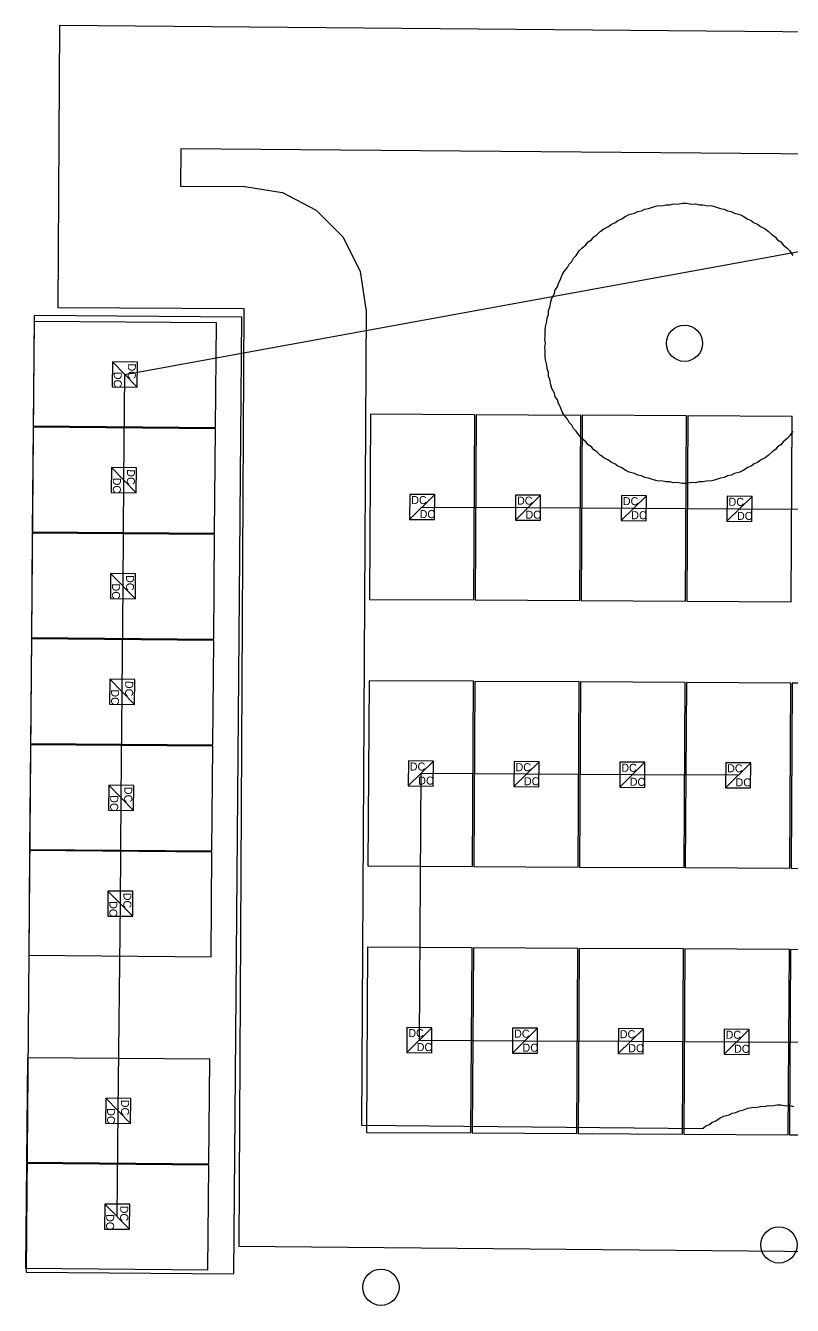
# Model space of a CAD drawing. Header units: feet. Extents: x -13.4 to 53.4, y -30.6 to 18.8.
# Drawn here: x -13.38 to 11.77, y -23.16 to 18.8 of the extents above; entities that cross this region are included whole.
import ezdxf

# ---------------------------------------------------------------- set-up
doc = ezdxf.new("R2010")
doc.units = ezdxf.units.FT
for name, color, linetype in [('Buildings', 7, 'CONTINUOUS'), ('Modules', 7, 'CONTINUOUS'), ('Obstructions', 7, 'CONTINUOUS'), ('Setbacks', 7, 'CONTINUOUS'), ('Strings', 7, 'CONTINUOUS')]:
    doc.layers.add(name, color=color, linetype=linetype)

msp = doc.modelspace()

# ---------------------------------------------------------------- linework, layer by layer
at = {"layer": 'Buildings', "color": 252}
for p, q in [((-12.27, 18.799), (-12.321, 9.557)), ((51.784, 18.255), (-12.27, 18.799)), ((-13.098, 9.293), (-13.363, -22.068)), ((-6.288, 9.235), (-13.098, 9.293)), ((-12.321, 9.557), (-6.219, 9.523)), ((-6.553, -22.125), (-6.288, 9.235)), ((-6.219, 9.523), (-6.389, -21.219)), ((-6.389, -21.219), (52.654, -21.772)), ((-13.363, -22.068), (-6.553, -22.125))]:
    msp.add_line(p, q, dxfattribs=at)
at = {"layer": 'Modules', "color": 254}
for p, q in [((-13.104, 9.102), (-13.133, 5.674)), ((-7.123, 9.052), (-13.104, 9.102)), ((-7.152, 5.623), (-7.123, 9.052)), ((-10.535, 7.776), (-10.542, 6.956)), ((-9.715, 7.769), (-10.535, 7.776)), ((-10.535, 7.776), (-9.722, 6.949)), ((-9.722, 6.949), (-9.715, 7.769)), ((-10.542, 6.956), (-9.722, 6.949)), ((-2.07, 6.058), (-2.103, -0.013)), ((1.359, 6.039), (-2.07, 6.058)), ((1.325, -0.032), (1.359, 6.039)), ((1.401, 6.04), (1.368, -0.031)), ((4.83, 6.021), (1.401, 6.04)), ((4.796, -0.05), (4.83, 6.021)), ((4.872, 6.022), (4.839, -0.049)), ((8.301, 6.003), (4.872, 6.022)), ((8.267, -0.068), (8.301, 6.003)), ((8.341, 6), (8.307, -0.071)), ((11.769, 5.981), (8.341, 6)), ((11.735, -0.09), (11.769, 5.981)), ((-13.133, 5.633), (-13.162, 2.204)), ((-13.133, 5.674), (-7.152, 5.623)), ((-7.152, 5.582), (-13.133, 5.633)), ((-7.181, 2.154), (-7.152, 5.582)), ((-10.564, 4.307), (-10.571, 3.487)), ((-9.744, 4.3), (-10.564, 4.307)), ((-10.564, 4.307), (-9.751, 3.48)), ((-9.751, 3.48), (-9.744, 4.3)), ((-10.571, 3.487), (-9.751, 3.48)), ((-0.78, 3.425), (-0.784, 2.605)), ((-0.784, 2.605), (0.04, 3.421)), ((0.04, 3.421), (-0.78, 3.425)), ((0.036, 2.601), (0.04, 3.421)), ((2.691, 3.407), (2.687, 2.587)), ((2.687, 2.587), (3.511, 3.403)), ((3.511, 3.403), (2.691, 3.407)), ((3.507, 2.582), (3.511, 3.403)), ((6.162, 3.389), (6.158, 2.569)), ((6.158, 2.569), (6.982, 3.384)), ((6.982, 3.384), (6.162, 3.389)), ((6.978, 2.564), (6.982, 3.384)), ((9.63, 3.367), (9.626, 2.547)), ((9.626, 2.547), (10.45, 3.362)), ((10.45, 3.362), (9.63, 3.367)), ((10.446, 2.542), (10.45, 3.362)), ((-0.784, 2.605), (0.036, 2.601)), ((2.687, 2.587), (3.507, 2.582)), ((6.158, 2.569), (6.978, 2.564)), ((9.626, 2.547), (10.446, 2.542)), ((-13.162, 2.163), (-13.191, -1.265)), ((-13.162, 2.204), (-7.181, 2.154)), ((-7.181, 2.113), (-13.162, 2.163)), ((-7.21, -1.316), (-7.181, 2.113)), ((-10.593, 0.837), (-10.6, 0.017)), ((-9.773, 0.83), (-10.593, 0.837)), ((-10.593, 0.837), (-9.78, 0.01)), ((-9.78, 0.01), (-9.773, 0.83)), ((-10.6, 0.017), (-9.78, 0.01)), ((-2.103, -0.013), (1.325, -0.032)), ((1.368, -0.031), (4.796, -0.05)), ((4.839, -0.049), (8.267, -0.068)), ((8.307, -0.071), (11.735, -0.09)), ((-13.192, -1.306), (-13.221, -4.735)), ((-7.21, -1.357), (-13.192, -1.306)), ((-13.191, -1.265), (-7.21, -1.316)), ((-7.239, -4.785), (-7.21, -1.357)), ((-10.622, -2.632), (-10.629, -3.453)), ((-9.802, -2.639), (-10.622, -2.632)), ((-10.622, -2.632), (-9.809, -3.46)), ((-9.809, -3.46), (-9.802, -2.639)), ((-2.116, -2.678), (-2.15, -8.749)), ((1.312, -2.697), (-2.116, -2.678)), ((1.279, -8.768), (1.312, -2.697)), ((1.352, -2.7), (1.318, -8.771)), ((4.78, -2.719), (1.352, -2.7)), ((4.747, -8.79), (4.78, -2.719)), ((4.823, -2.718), (4.789, -8.789)), ((8.251, -2.737), (4.823, -2.718)), ((8.218, -8.808), (8.251, -2.737)), ((8.294, -2.736), (8.26, -8.807)), ((11.723, -2.755), (8.294, -2.736)), ((11.689, -8.826), (11.723, -2.755)), ((11.762, -2.755), (11.729, -8.826)), ((15.191, -2.774), (11.762, -2.755)), ((-10.629, -3.453), (-9.809, -3.46)), ((-13.221, -4.78), (-13.25, -8.208)), ((-13.221, -4.735), (-7.239, -4.785)), ((-7.239, -4.83), (-13.221, -4.78)), ((-7.268, -8.259), (-7.239, -4.83)), ((-0.826, -5.311), (-0.831, -6.131)), ((-0.831, -6.131), (-0.006, -5.315)), ((-0.006, -5.315), (-0.826, -5.311)), ((-0.011, -6.135), (-0.006, -5.315)), ((2.642, -5.333), (2.637, -6.153)), ((2.637, -6.153), (3.462, -5.337)), ((3.462, -5.337), (2.642, -5.333)), ((3.457, -6.157), (3.462, -5.337)), ((6.113, -5.351), (6.108, -6.171)), ((6.108, -6.171), (6.933, -5.355)), ((6.933, -5.355), (6.113, -5.351)), ((6.928, -6.176), (6.933, -5.355)), ((9.584, -5.369), (9.579, -6.189)), ((9.579, -6.189), (10.404, -5.374)), ((10.404, -5.374), (9.584, -5.369)), ((10.399, -6.194), (10.404, -5.374)), ((-10.651, -6.106), (-10.658, -6.926)), ((-9.831, -6.113), (-10.651, -6.106)), ((-10.651, -6.106), (-9.838, -6.933)), ((-9.838, -6.933), (-9.831, -6.113)), ((-0.831, -6.131), (-0.011, -6.135)), ((2.637, -6.153), (3.457, -6.157)), ((6.108, -6.171), (6.928, -6.176)), ((9.579, -6.189), (10.399, -6.194)), ((-10.658, -6.926), (-9.838, -6.933)), ((-13.25, -8.249), (-13.279, -11.678)), ((-13.25, -8.208), (-7.268, -8.259)), ((-7.268, -8.3), (-13.25, -8.249)), ((-7.297, -11.728), (-7.268, -8.3)), ((-2.15, -8.749), (1.279, -8.768)), ((1.318, -8.771), (4.747, -8.79)), ((4.789, -8.789), (8.218, -8.808)), ((8.26, -8.807), (11.689, -8.826)), ((11.729, -8.826), (15.157, -8.845)), ((-10.68, -9.575), (-10.687, -10.395)), ((-9.86, -9.582), (-10.68, -9.575)), ((-10.68, -9.575), (-9.867, -10.402)), ((-9.867, -10.402), (-9.86, -9.582)), ((-10.687, -10.395), (-9.867, -10.402)), ((-13.279, -11.678), (-7.297, -11.728)), ((-2.165, -11.418), (-2.199, -17.489)), ((1.263, -11.437), (-2.165, -11.418)), ((1.229, -17.508), (1.263, -11.437)), ((1.306, -11.436), (1.272, -17.507)), ((4.734, -11.455), (1.306, -11.436)), ((4.7, -17.526), (4.734, -11.455)), ((4.774, -11.454), (4.74, -17.525)), ((8.202, -11.473), (4.774, -11.454)), ((8.168, -17.544), (8.202, -11.473)), ((8.245, -11.473), (8.211, -17.544)), ((11.673, -11.492), (8.245, -11.473)), ((11.639, -17.563), (11.673, -11.492)), ((11.716, -11.495), (11.682, -17.565)), ((15.144, -11.513), (11.716, -11.495)), ((-0.876, -14.05), (-0.88, -14.871)), ((-0.88, -14.871), (-0.056, -14.055)), ((-0.056, -14.055), (-0.876, -14.05)), ((-0.06, -14.875), (-0.056, -14.055)), ((2.595, -14.069), (2.591, -14.889)), ((2.591, -14.889), (3.415, -14.073)), ((3.415, -14.073), (2.595, -14.069)), ((3.411, -14.893), (3.415, -14.073)), ((6.063, -14.087), (6.059, -14.907)), ((6.059, -14.907), (6.883, -14.091)), ((6.883, -14.091), (6.063, -14.087)), ((6.879, -14.912), (6.883, -14.091)), ((9.534, -14.105), (9.53, -14.925)), ((9.53, -14.925), (10.354, -14.11)), ((10.354, -14.11), (9.534, -14.105)), ((10.35, -14.93), (10.354, -14.11)), ((-13.325, -15.039), (-13.354, -18.467)), ((-7.344, -15.089), (-13.325, -15.039)), ((-7.373, -18.518), (-7.344, -15.089)), ((-0.88, -14.871), (-0.06, -14.875)), ((2.591, -14.889), (3.411, -14.893)), ((6.059, -14.907), (6.879, -14.912)), ((9.53, -14.925), (10.35, -14.93)), ((-10.756, -16.365), (-10.763, -17.185)), ((-9.935, -16.372), (-10.756, -16.365)), ((-10.756, -16.365), (-9.942, -17.192)), ((-9.942, -17.192), (-9.935, -16.372)), ((-10.763, -17.185), (-9.942, -17.192)), ((-2.199, -17.489), (1.229, -17.508)), ((1.272, -17.507), (4.7, -17.526)), ((4.74, -17.525), (8.168, -17.544)), ((8.211, -17.544), (11.639, -17.563)), ((11.682, -17.565), (15.11, -17.584)), ((-13.354, -18.512), (-13.383, -21.94)), ((-13.354, -18.467), (-7.373, -18.518)), ((-7.373, -18.563), (-13.354, -18.512)), ((-7.402, -21.991), (-7.373, -18.563)), ((-10.785, -19.838), (-10.792, -20.658)), ((-9.965, -19.845), (-10.785, -19.838)), ((-10.785, -19.838), (-9.972, -20.665)), ((-9.972, -20.665), (-9.965, -19.845)), ((-10.792, -20.658), (-9.972, -20.665)), ((-13.383, -21.94), (-7.402, -21.991))]:
    msp.add_line(p, q, dxfattribs=at)
at = {"layer": 'Obstructions', "color": 252}
for centre in [(8.233, 8.382), (11.332, -21.179), (-1.724, -22.567)]:
    msp.add_circle(centre, 0.593, dxfattribs=at)
at = {"layer": 'Setbacks', "color": 2}
for p, q in [((-8.289, 14.762), (-8.296, 13.538)), ((47.866, 14.285), (-8.289, 14.762)), ((-8.296, 13.538), (-6.197, 13.526)), ((-6.197, 13.526), (-6.196, 13.526)), ((-6.196, 13.526), (-4.961, 13.323)), ((-4.961, 13.323), (-4.961, 13.323)), ((-4.961, 13.323), (-4.96, 13.323)), ((-4.96, 13.323), (-3.848, 12.749)), ((-3.848, 12.749), (-3.848, 12.749)), ((-3.848, 12.749), (-3.847, 12.748)), ((-3.847, 12.748), (-2.967, 11.858)), ((6.308, 12.553), (6.421, 12.603)), ((6.421, 12.603), (6.422, 12.604)), ((6.422, 12.604), (6.594, 12.65)), ((6.594, 12.65), (6.698, 12.703)), ((6.698, 12.703), (6.699, 12.703)), ((6.699, 12.703), (6.822, 12.723)), ((6.699, 12.703), (6.699, 12.703)), ((6.822, 12.723), (6.933, 12.779)), ((6.933, 12.779), (6.934, 12.779)), ((6.934, 12.779), (7.049, 12.798)), ((6.934, 12.779), (6.934, 12.779)), ((7.049, 12.798), (7.217, 12.862)), ((7.217, 12.862), (7.338, 12.888)), ((7.217, 12.862), (7.217, 12.862)), ((7.338, 12.888), (7.339, 12.888)), ((7.339, 12.888), (7.518, 12.897)), ((7.518, 12.897), (7.63, 12.927)), ((7.63, 12.927), (7.631, 12.928)), ((7.631, 12.928), (7.631, 12.928)), ((7.631, 12.928), (7.756, 12.921)), ((7.756, 12.921), (7.876, 12.953)), ((7.876, 12.953), (7.876, 12.953)), ((7.876, 12.953), (7.877, 12.953)), ((7.877, 12.953), (7.993, 12.947)), ((7.993, 12.947), (8.17, 12.975)), ((8.17, 12.975), (8.171, 12.975)), ((8.171, 12.975), (8.295, 12.975)), ((8.295, 12.975), (8.295, 12.975)), ((8.295, 12.975), (8.472, 12.947)), ((8.472, 12.947), (8.589, 12.953)), ((8.589, 12.953), (8.589, 12.953)), ((8.589, 12.953), (8.59, 12.953)), ((8.59, 12.953), (8.71, 12.921)), ((8.71, 12.921), (8.834, 12.928)), ((8.834, 12.928), (8.835, 12.928)), ((8.835, 12.928), (8.835, 12.927)), ((8.835, 12.927), (8.948, 12.897)), ((8.948, 12.897), (9.127, 12.888)), ((9.127, 12.888), (9.127, 12.888)), ((9.127, 12.888), (9.248, 12.862)), ((9.248, 12.862), (9.249, 12.862)), ((9.249, 12.862), (9.416, 12.798)), ((9.416, 12.798), (9.531, 12.779)), ((9.531, 12.779), (9.532, 12.779)), ((9.532, 12.779), (9.532, 12.779)), ((9.532, 12.779), (9.643, 12.723)), ((9.643, 12.723), (9.766, 12.703)), ((9.766, 12.703), (9.767, 12.703)), ((9.767, 12.703), (9.767, 12.703)), ((9.767, 12.703), (9.871, 12.65)), ((9.871, 12.65), (10.044, 12.604)), ((10.044, 12.604), (10.044, 12.603)), ((10.044, 12.603), (10.158, 12.553)), ((5.583, 12.135), (5.743, 12.216)), ((5.743, 12.216), (5.834, 12.29)), ((5.834, 12.29), (5.951, 12.335)), ((5.834, 12.29), (5.834, 12.29)), ((5.834, 12.29), (5.834, 12.29)), ((5.951, 12.335), (6.047, 12.413)), ((6.047, 12.413), (6.048, 12.413)), ((6.048, 12.413), (6.157, 12.455)), ((6.048, 12.413), (6.048, 12.413)), ((6.157, 12.455), (6.307, 12.553)), ((6.307, 12.553), (6.308, 12.553)), ((10.158, 12.553), (10.158, 12.553)), ((10.158, 12.553), (10.308, 12.455)), ((10.308, 12.455), (10.417, 12.413)), ((10.417, 12.413), (10.418, 12.413)), ((10.418, 12.413), (10.418, 12.413)), ((10.418, 12.413), (10.515, 12.335)), ((10.515, 12.335), (10.631, 12.29)), ((10.631, 12.29), (10.631, 12.29)), ((10.631, 12.29), (10.632, 12.29)), ((10.632, 12.29), (10.723, 12.216)), ((10.723, 12.216), (10.882, 12.135)), ((-2.967, 11.858), (-2.967, 11.858)), ((-2.967, 11.858), (-2.967, 11.858)), ((-2.967, 11.858), (-2.405, 10.739)), ((5.074, 11.706), (5.179, 11.774)), ((5.179, 11.774), (5.257, 11.87)), ((5.257, 11.87), (5.257, 11.871)), ((5.257, 11.871), (5.258, 11.871)), ((5.258, 11.871), (5.356, 11.935)), ((5.356, 11.935), (5.482, 12.061)), ((5.482, 12.061), (5.483, 12.062)), ((5.483, 12.062), (5.583, 12.134)), ((5.583, 12.134), (5.583, 12.135)), ((10.882, 12.135), (10.883, 12.134)), ((10.883, 12.134), (10.983, 12.062)), ((10.983, 12.062), (10.983, 12.061)), ((10.983, 12.061), (11.11, 11.935)), ((11.11, 11.935), (11.208, 11.871)), ((11.208, 11.871), (11.208, 11.871)), ((11.208, 11.871), (11.209, 11.87)), ((11.209, 11.87), (11.287, 11.774)), ((11.287, 11.774), (11.391, 11.706)), ((4.68, 11.259), (4.777, 11.409)), ((4.777, 11.409), (4.778, 11.409)), ((4.778, 11.409), (4.861, 11.502)), ((4.861, 11.502), (5, 11.615)), ((4.861, 11.502), (4.861, 11.502)), ((5, 11.615), (5.074, 11.705)), ((5.074, 11.705), (5.074, 11.706)), ((5.074, 11.706), (5.074, 11.706)), ((11.391, 11.706), (11.392, 11.706)), ((11.392, 11.706), (11.392, 11.705)), ((11.392, 11.705), (11.465, 11.615)), ((11.465, 11.615), (11.604, 11.502)), ((11.604, 11.502), (11.605, 11.502)), ((11.605, 11.502), (11.688, 11.409)), ((11.688, 11.409), (11.688, 11.409)), ((11.688, 11.409), (11.786, 11.259)), ((4.399, 10.872), (4.452, 10.976)), ((4.452, 10.977), (4.54, 11.065)), ((4.452, 10.976), (4.452, 10.977)), ((4.452, 10.976), (4.452, 10.976)), ((4.54, 11.065), (4.597, 11.175)), ((4.597, 11.176), (4.68, 11.259)), ((4.597, 11.175), (4.597, 11.176)), ((4.597, 11.176), (4.597, 11.176)), ((-2.405, 10.739), (-2.405, 10.739)), ((-2.405, 10.739), (-2.404, 10.738)), ((-2.404, 10.738), (-2.216, 9.501)), ((4.159, 10.457), (4.223, 10.624)), ((4.223, 10.624), (4.224, 10.625)), ((4.224, 10.625), (4.286, 10.732)), ((4.286, 10.733), (4.399, 10.872)), ((4.286, 10.732), (4.286, 10.733)), ((3.965, 10.02), (3.995, 10.133)), ((3.995, 10.134), (4.063, 10.238)), ((3.995, 10.133), (3.995, 10.134)), ((3.995, 10.133), (3.995, 10.133)), ((4.063, 10.238), (4.095, 10.358)), ((4.095, 10.358), (4.095, 10.359)), ((4.095, 10.359), (4.096, 10.359)), ((4.096, 10.359), (4.159, 10.457)), ((3.817, 9.565), (3.845, 9.742)), ((3.845, 9.742), (3.883, 9.86)), ((3.845, 9.742), (3.845, 9.742)), ((3.883, 9.861), (3.965, 10.02)), ((3.883, 9.86), (3.883, 9.861)), ((-2.215, 9.501), (-2.364, -17.253)), ((-2.216, 9.501), (-2.215, 9.501)), ((3.724, 9.215), (3.768, 9.331)), ((3.768, 9.331), (3.775, 9.455)), ((3.775, 9.456), (3.817, 9.565)), ((3.775, 9.455), (3.775, 9.456)), ((3.775, 9.456), (3.775, 9.456)), ((3.658, 8.8), (3.671, 8.924)), ((3.671, 8.924), (3.717, 9.097)), ((3.671, 8.924), (3.671, 8.924)), ((3.717, 9.097), (3.723, 9.214)), ((3.723, 9.214), (3.724, 9.215)), ((3.723, 9.214), (3.723, 9.214)), ((3.649, 8.506), (3.667, 8.621)), ((3.649, 8.505), (3.649, 8.506)), ((3.668, 8.382), (3.649, 8.505)), ((3.649, 8.505), (3.649, 8.505)), ((3.667, 8.621), (3.658, 8.8)), ((3.658, 8.8), (3.658, 8.8)), ((3.649, 8.259), (3.668, 8.382)), ((3.649, 8.258), (3.649, 8.259)), ((3.667, 8.143), (3.649, 8.258)), ((3.649, 8.258), (3.649, 8.258)), ((3.658, 7.964), (3.667, 8.143)), ((3.658, 7.963), (3.658, 7.964)), ((3.671, 7.84), (3.658, 7.963)), ((3.671, 7.839), (3.671, 7.84)), ((3.717, 7.667), (3.671, 7.839)), ((3.723, 7.55), (3.717, 7.667)), ((3.724, 7.549), (3.723, 7.55)), ((3.723, 7.55), (3.723, 7.55)), ((3.768, 7.433), (3.724, 7.549)), ((3.775, 7.309), (3.768, 7.433)), ((3.775, 7.308), (3.775, 7.309)), ((3.817, 7.199), (3.775, 7.308)), ((3.775, 7.308), (3.775, 7.308)), ((3.845, 7.022), (3.817, 7.199)), ((3.845, 7.021), (3.845, 7.022)), ((3.883, 6.903), (3.845, 7.021)), ((3.965, 6.743), (3.883, 6.903)), ((3.883, 6.903), (3.883, 6.903)), ((3.995, 6.631), (3.965, 6.743)), ((3.995, 6.63), (3.995, 6.631)), ((4.063, 6.525), (3.995, 6.63)), ((3.995, 6.63), (3.995, 6.63)), ((4.095, 6.405), (4.063, 6.525)), ((4.096, 6.404), (4.095, 6.405)), ((4.095, 6.405), (4.095, 6.405)), ((4.159, 6.306), (4.096, 6.404)), ((4.223, 6.139), (4.159, 6.306)), ((4.224, 6.139), (4.223, 6.139)), ((4.286, 6.031), (4.224, 6.139)), ((4.399, 5.892), (4.286, 6.031)), ((4.286, 6.031), (4.286, 6.031)), ((4.452, 5.788), (4.399, 5.892)), ((4.452, 5.787), (4.452, 5.788)), ((4.54, 5.699), (4.452, 5.787)), ((4.452, 5.787), (4.452, 5.787)), ((4.597, 5.588), (4.54, 5.699)), ((4.597, 5.587), (4.597, 5.588)), ((4.597, 5.588), (4.597, 5.588)), ((4.68, 5.505), (4.597, 5.587)), ((4.777, 5.355), (4.68, 5.505)), ((11.786, 5.505), (11.688, 5.355)), ((4.778, 5.354), (4.777, 5.355)), ((4.861, 5.262), (4.778, 5.354)), ((5, 5.149), (4.861, 5.262)), ((4.861, 5.262), (4.861, 5.262)), ((5.074, 5.058), (5, 5.149)), ((5.179, 4.99), (5.074, 5.058)), ((5.074, 5.058), (5.074, 5.058)), ((5.074, 5.058), (5.074, 5.058)), ((11.391, 5.058), (11.287, 4.99)), ((11.392, 5.058), (11.391, 5.058)), ((11.465, 5.149), (11.392, 5.058)), ((11.392, 5.058), (11.392, 5.058)), ((11.604, 5.262), (11.465, 5.149)), ((11.605, 5.262), (11.604, 5.262)), ((11.688, 5.354), (11.605, 5.262)), ((11.688, 5.355), (11.688, 5.354)), ((5.257, 4.893), (5.179, 4.99)), ((5.258, 4.893), (5.257, 4.893)), ((5.257, 4.893), (5.257, 4.893)), ((5.356, 4.829), (5.258, 4.893)), ((5.482, 4.702), (5.356, 4.829)), ((5.483, 4.702), (5.482, 4.702)), ((5.583, 4.629), (5.483, 4.702)), ((5.743, 4.548), (5.583, 4.629)), ((5.583, 4.629), (5.583, 4.629)), ((10.882, 4.629), (10.723, 4.548)), ((10.883, 4.629), (10.882, 4.629)), ((10.983, 4.702), (10.883, 4.629)), ((11.11, 4.829), (10.983, 4.702)), ((10.983, 4.702), (10.983, 4.702)), ((11.208, 4.893), (11.11, 4.829)), ((11.209, 4.893), (11.208, 4.893)), ((11.208, 4.893), (11.208, 4.893)), ((11.287, 4.99), (11.209, 4.893)), ((5.834, 4.474), (5.743, 4.548)), ((5.951, 4.429), (5.834, 4.474)), ((5.834, 4.474), (5.834, 4.474)), ((5.834, 4.474), (5.834, 4.474)), ((6.047, 4.351), (5.951, 4.429)), ((6.048, 4.35), (6.047, 4.351)), ((6.157, 4.308), (6.048, 4.35)), ((6.048, 4.35), (6.048, 4.35)), ((6.307, 4.211), (6.157, 4.308)), ((6.308, 4.211), (6.307, 4.211)), ((6.421, 4.16), (6.308, 4.211)), ((10.158, 4.211), (10.044, 4.16)), ((10.308, 4.308), (10.158, 4.211)), ((10.158, 4.211), (10.158, 4.211)), ((10.417, 4.35), (10.308, 4.308)), ((10.418, 4.35), (10.417, 4.35)), ((10.515, 4.429), (10.418, 4.351)), ((10.418, 4.351), (10.418, 4.35)), ((10.631, 4.474), (10.515, 4.429)), ((10.632, 4.474), (10.631, 4.474)), ((10.631, 4.474), (10.631, 4.474)), ((10.723, 4.548), (10.632, 4.474)), ((6.422, 4.16), (6.421, 4.16)), ((6.594, 4.114), (6.422, 4.16)), ((6.698, 4.061), (6.594, 4.114)), ((6.699, 4.061), (6.698, 4.061)), ((6.699, 4.06), (6.699, 4.061)), ((6.822, 4.041), (6.699, 4.06)), ((6.933, 3.984), (6.822, 4.041)), ((6.934, 3.984), (6.933, 3.984)), ((7.049, 3.966), (6.934, 3.984)), ((6.934, 3.984), (6.934, 3.984)), ((7.217, 3.902), (7.049, 3.966)), ((7.338, 3.876), (7.217, 3.902)), ((7.217, 3.902), (7.217, 3.902)), ((7.339, 3.876), (7.338, 3.876)), ((7.518, 3.866), (7.339, 3.876)), ((7.63, 3.836), (7.518, 3.866)), ((7.631, 3.836), (7.63, 3.836)), ((7.756, 3.843), (7.631, 3.836)), ((7.631, 3.836), (7.631, 3.836)), ((7.876, 3.81), (7.756, 3.843)), ((7.877, 3.81), (7.876, 3.81)), ((7.876, 3.81), (7.876, 3.81)), ((7.993, 3.816), (7.877, 3.81)), ((8.17, 3.788), (7.993, 3.816)), ((8.171, 3.788), (8.17, 3.788)), ((8.295, 3.788), (8.171, 3.788)), ((8.472, 3.816), (8.295, 3.788)), ((8.295, 3.788), (8.295, 3.788)), ((8.589, 3.81), (8.472, 3.816)), ((8.59, 3.81), (8.589, 3.81)), ((8.589, 3.81), (8.589, 3.81)), ((8.71, 3.843), (8.59, 3.81)), ((8.834, 3.836), (8.71, 3.843)), ((8.835, 3.836), (8.834, 3.836)), ((8.948, 3.866), (8.835, 3.836)), ((8.835, 3.836), (8.835, 3.836)), ((9.127, 3.876), (8.948, 3.866)), ((9.248, 3.902), (9.127, 3.876)), ((9.127, 3.876), (9.127, 3.876)), ((9.249, 3.902), (9.248, 3.902)), ((9.416, 3.966), (9.249, 3.902)), ((9.531, 3.984), (9.416, 3.966)), ((9.532, 3.984), (9.531, 3.984)), ((9.643, 4.041), (9.532, 3.984)), ((9.532, 3.984), (9.532, 3.984)), ((9.766, 4.06), (9.643, 4.041)), ((9.767, 4.061), (9.766, 4.06)), ((9.871, 4.114), (9.767, 4.061)), ((9.767, 4.061), (9.767, 4.061)), ((10.044, 4.16), (9.871, 4.114)), ((10.044, 4.16), (10.044, 4.16)), ((9.921, -16.838), (10.032, -16.782)), ((10.032, -16.782), (10.033, -16.782)), ((10.033, -16.782), (10.148, -16.763)), ((10.033, -16.782), (10.033, -16.782)), ((10.148, -16.763), (10.315, -16.699)), ((10.315, -16.699), (10.316, -16.699)), ((10.316, -16.699), (10.437, -16.673)), ((10.437, -16.673), (10.438, -16.673)), ((10.438, -16.673), (10.616, -16.664)), ((10.616, -16.664), (10.729, -16.634)), ((10.729, -16.634), (10.73, -16.633)), ((10.73, -16.633), (10.73, -16.633)), ((10.73, -16.633), (10.855, -16.64)), ((10.855, -16.64), (10.975, -16.608)), ((10.975, -16.608), (10.975, -16.608)), ((10.975, -16.608), (10.976, -16.608)), ((10.976, -16.608), (11.092, -16.614)), ((11.092, -16.614), (11.269, -16.586)), ((11.269, -16.586), (11.27, -16.586)), ((11.27, -16.586), (11.394, -16.586)), ((11.394, -16.586), (11.394, -16.586)), ((11.394, -16.586), (11.571, -16.614)), ((11.571, -16.614), (11.688, -16.608)), ((11.688, -16.608), (11.688, -16.608)), ((11.688, -16.608), (11.689, -16.608)), ((11.689, -16.608), (11.809, -16.64)), ((9.05, -17.226), (9.146, -17.148)), ((9.146, -17.148), (9.147, -17.148)), ((9.147, -17.148), (9.256, -17.106)), ((9.147, -17.148), (9.147, -17.148)), ((9.256, -17.106), (9.406, -17.008)), ((9.406, -17.008), (9.407, -17.008)), ((9.407, -17.008), (9.52, -16.958)), ((9.52, -16.957), (9.693, -16.911)), ((9.52, -16.958), (9.52, -16.957)), ((9.693, -16.911), (9.797, -16.858)), ((9.797, -16.858), (9.798, -16.858)), ((9.798, -16.858), (9.921, -16.838)), ((9.798, -16.858), (9.798, -16.858)), ((-2.364, -17.253), (8.817, -17.358)), ((8.817, -17.358), (8.842, -17.345)), ((8.842, -17.345), (8.932, -17.272)), ((8.932, -17.272), (8.933, -17.271)), ((8.933, -17.271), (9.05, -17.226)), ((8.933, -17.271), (8.933, -17.271))]:
    msp.add_line(p, q, dxfattribs=at)
at = {"layer": 'Strings', "color": 11}
for p, q in [((-10.128, 7.363), (13.556, 11.676)), ((-10.157, 3.893), (-10.128, 7.363)), ((-10.186, 0.424), (-10.157, 3.893)), ((-0.372, 3.013), (3.099, 2.995)), ((3.099, 2.995), (6.57, 2.977)), ((6.57, 2.977), (10.038, 2.955)), ((10.038, 2.955), (13.509, 2.936)), ((-10.215, -3.046), (-10.186, 0.424)), ((-10.244, -6.519), (-10.215, -3.046)), ((-0.419, -5.723), (-0.468, -14.463)), ((3.049, -5.745), (-0.419, -5.723)), ((6.52, -5.763), (3.049, -5.745)), ((9.991, -5.781), (6.52, -5.763)), ((-10.273, -9.989), (-10.244, -6.519)), ((-10.349, -16.778), (-10.273, -9.989)), ((-0.468, -14.463), (3.003, -14.481)), ((3.003, -14.481), (6.471, -14.499)), ((6.471, -14.499), (9.942, -14.518)), ((9.942, -14.518), (13.413, -14.539)), ((-10.378, -20.252), (-10.349, -16.778))]:
    msp.add_line(p, q, dxfattribs=at)

# ---------------------------------------------------------------- texts
at = {"layer": 'Modules'}
for rotation, p in [(-90.4848, (-10.027, 7.723)), (-90.4848, (-10.488, 7.448)), (-90.4848, (-10.056, 4.253)), (-90.4848, (-10.517, 3.978)), (-0.317, (-0.732, 3.113)), (-0.317, (2.739, 3.095)), (-0.317, (6.21, 3.077)), (-0.317, (9.678, 3.055)), (-0.317, (-0.456, 2.653)), (-0.317, (3.015, 2.634)), (-0.317, (6.486, 2.616)), (-0.317, (9.954, 2.594)), (-90.4848, (-10.546, 0.509)), (-90.4848, (-10.085, 0.784)), (-90.4848, (-10.114, -2.686)), (-90.4848, (-10.576, -2.961)), (-0.317, (-0.779, -5.623)), (-0.317, (2.689, -5.645)), (-0.317, (6.16, -5.663)), (-0.317, (9.631, -5.681)), (-0.317, (-0.503, -6.083)), (-0.317, (2.965, -6.105)), (-0.317, (6.436, -6.124)), (-90.4848, (-10.143, -6.159)), (-0.317, (9.907, -6.142)), (-90.4848, (-10.605, -6.434)), (-90.4848, (-10.634, -9.904)), (-90.4848, (-10.172, -9.629)), (-0.317, (-0.828, -14.362)), (-0.317, (2.643, -14.381)), (-0.317, (6.111, -14.399)), (-0.317, (9.582, -14.417)), (-0.317, (-0.552, -14.823)), (-0.317, (2.919, -14.841)), (-0.317, (6.387, -14.86)), (-0.317, (9.858, -14.878)), (-90.4848, (-10.709, -16.693)), (-90.4848, (-10.248, -16.418)), (-90.4848, (-10.277, -19.891)), (-90.4848, (-10.738, -20.166))]:
    msp.add_text('DC', height=0.2625, rotation=rotation, dxfattribs=at).set_placement(p)

doc.saveas('drawing.dxf')
